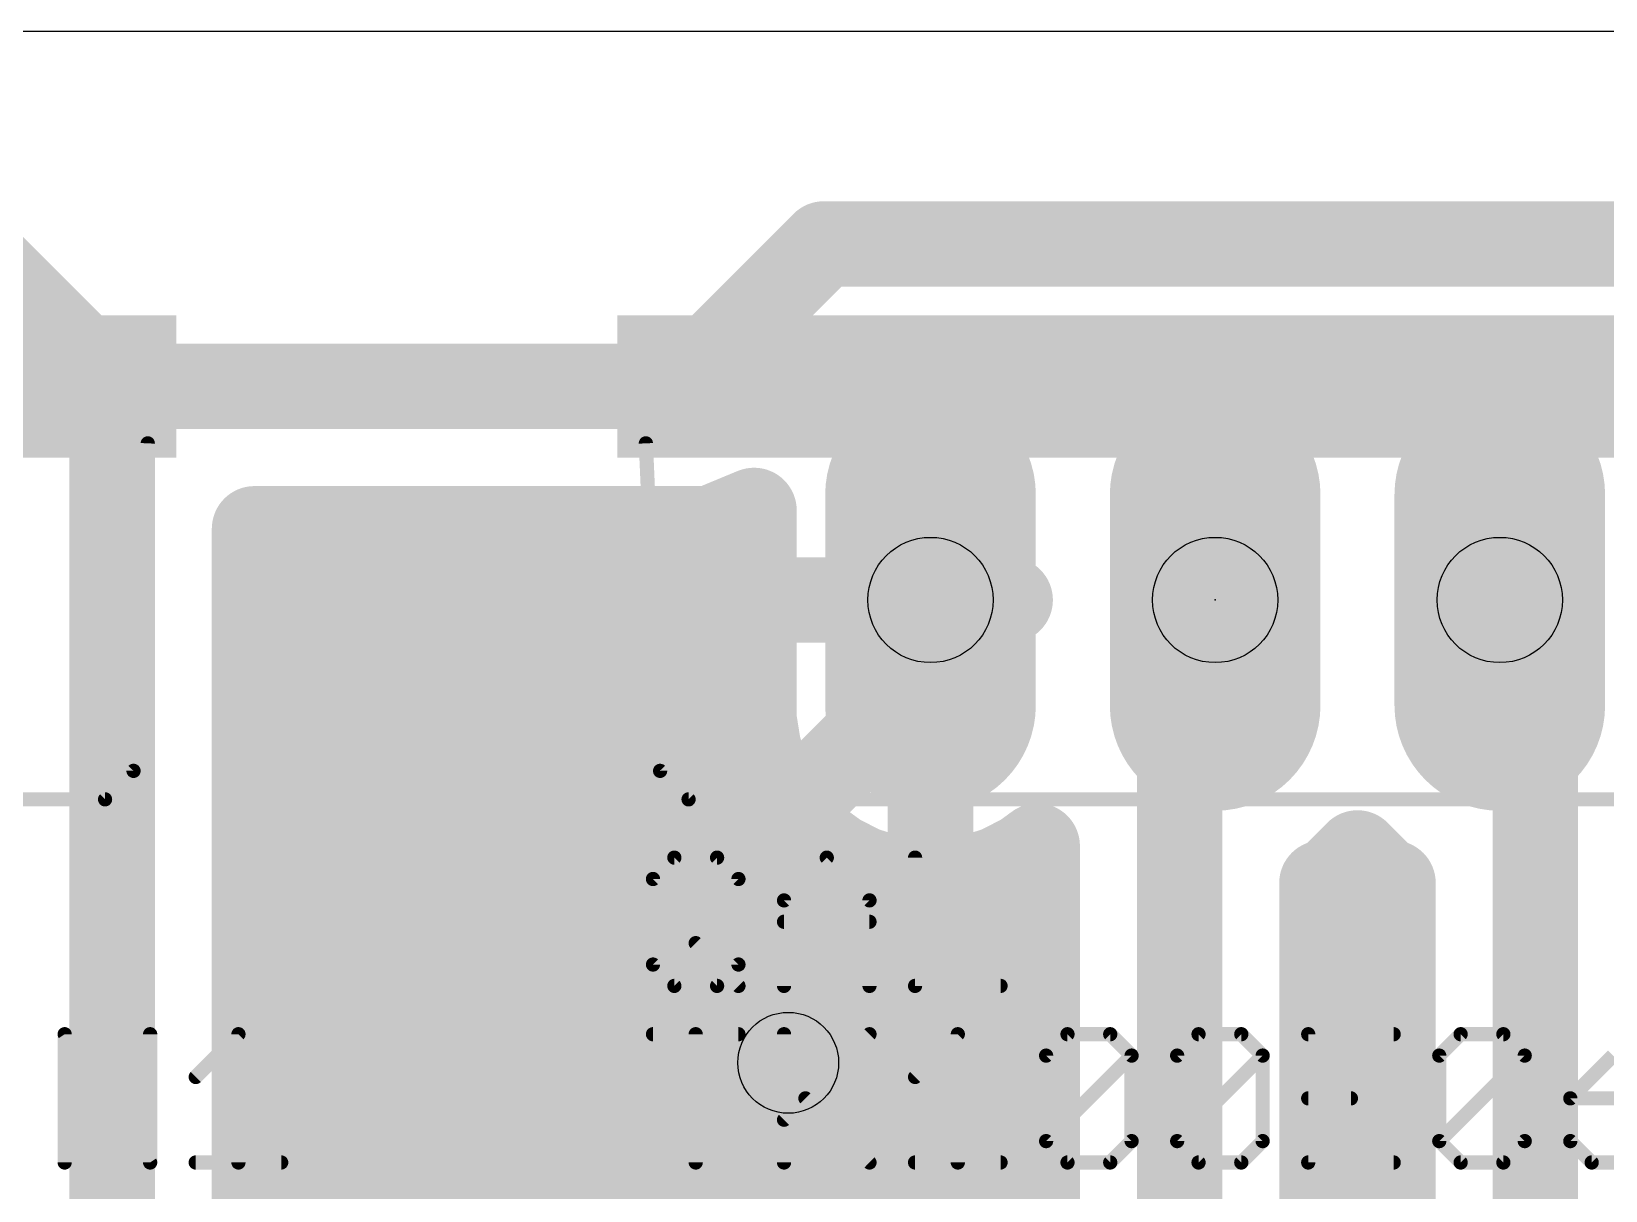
# Model space of a CAD drawing. Extents: x 0 to 88.9, y -10.5 to 54.6.
# Drawn here: x 12.61 to 26.66, y 44.26 to 54.6 of the extents above; entities that cross this region are included whole.
import ezdxf

# ---------------------------------------------------------------- set-up
doc = ezdxf.new("R2010")
doc.units = 0
for name, color, linetype in [('1', 22, 'CONTINUOUS'), ('16', 175, 'CONTINUOUS'), ('17', 82, 'CONTINUOUS'), ('18', 82, 'CONTINUOUS'), ('20', 7, 'CONTINUOUS'), ('21', 253, 'CONTINUOUS'), ('23', 7, 'CONTINUOUS'), ('25', 253, 'CONTINUOUS'), ('27', 253, 'CONTINUOUS'), ('44', 253, 'CONTINUOUS'), ('51', 253, 'CONTINUOUS')]:
    doc.layers.add(name, color=color, linetype=linetype)

# ---------------------------------------------------------------- blocks, each defined once
blk = doc.blocks.new('RECT')
blk.add_solid([(-0.5, -0.5), (0.5, -0.5), (-0.5, 0.5), (0.5, 0.5)])
blk = doc.blocks.new('LONGP100')
at = {"const_width": 1}
blk.add_lwpolyline([(-0.5, 0), (0.5, 0)], dxfattribs=at)
at = {"const_width": 0.5}
for points in [[(-0.5, 0.25, 1), (-0.5, -0.25)], [(0.5, -0.25, 1), (0.5, 0.25)]]:
    blk.add_lwpolyline(points, format="xyb", dxfattribs=at)
blk = doc.blocks.new('SQUAREV')
blk.add_solid([(-0.5, -0.5), (0.5, -0.5), (-0.5, 0.5), (0.5, 0.5)])

msp = doc.modelspace()

# ---------------------------------------------------------------- linework, layer by layer
at = {"layer": '1', "const_width": 0.762}
msp.add_lwpolyline([(19.3675, 33.9725), (19.3675, 45.4025)], dxfattribs=at)
at = {"layer": '1', "const_width": 0.381}
msp.add_lwpolyline([(19.558, 45.4025, 1), (19.177, 45.4025)], format="xyb", dxfattribs=at)
at = {"layer": '16', "const_width": 0.762}
for points in [[(13.335, 51.435), (12.065, 52.705)], [(19.685, 52.705), (18.415, 51.435)], [(36.83, 52.705), (19.685, 52.705)], [(13.335, 41.275), (13.335, 51.435)], [(18.415, 51.435), (13.335, 51.435)], [(18.6676, 50.165), (19.0627, 50.3287)], [(19.0627, 50.3287), (19.0627, 49.53)], [(18.9742, 50.292), (19.0627, 50.292)], [(14.605, 42.9149), (14.605, 50.165)], [(14.605, 50.165), (18.6676, 50.165)], [(14.605, 49.53), (20.6375, 49.53)], [(19.0627, 49.53), (20.6375, 49.53)], [(20.6375, 49.53), (19.0627, 49.53)], [(19.0627, 49.53), (19.0627, 48.4663)], [(19.3675, 47.625), (21.2725, 49.53)], [(20.6375, 49.53), (20.6375, 49.53)], [(20.6375, 49.53), (21.3487, 49.53)], [(21.3487, 49.53), (20.6375, 49.53)], [(20.6375, 49.53), (20.6375, 49.53)], [(20.6375, 47.0154), (20.6375, 49.53)], [(20.6375, 49.53), (20.6375, 49.53)], [(20.6375, 49.53), (20.6375, 47.0154)], [(20.6375, 49.53), (21.3487, 49.53)], [(21.2725, 49.53), (20.6375, 49.53)], [(21.3487, 49.53), (21.3487, 49.53)], [(22.86, 42.545), (22.86, 49.53)], [(22.86, 49.53), (23.1775, 49.53)], [(26.035, 49.53), (25.7175, 49.53)], [(26.035, 41.275), (26.035, 49.53)], [(14.605, 48.768), (19.0627, 48.768)], [(20.6375, 48.768), (20.6375, 48.768)], [(19.0627, 48.4663), (19.1015, 48.2214)], [(19.1015, 48.2214), (19.1781, 47.9857)], [(14.605, 48.006), (19.1715, 48.006)], [(19.1781, 47.9857), (19.2906, 47.7648)], [(20.6375, 48.006), (20.6375, 48.006)], [(19.2906, 47.7648), (19.4363, 47.5643)], [(19.3675, 45.4025), (19.3675, 47.625)], [(19.4363, 47.5643), (19.6116, 47.389)], [(19.6116, 47.389), (19.8121, 47.2433)], [(14.605, 47.244), (19.8112, 47.244)], [(19.8121, 47.2433), (20.033, 47.1308)], [(20.6375, 47.244), (20.6375, 47.244)], [(21.242, 47.1308), (21.4629, 47.2433)], [(21.4629, 47.2433), (21.59, 47.3357)], [(21.4638, 47.244), (21.59, 47.244)], [(21.59, 47.3357), (21.59, 43.1546)], [(24.2134, 47.0398), (24.4475, 47.2739)], [(24.4176, 47.244), (24.4774, 47.244)], [(24.4475, 47.2739), (24.6816, 47.0398)], [(20.033, 47.1308), (20.2687, 47.0542)], [(21.0063, 47.0542), (21.242, 47.1308)], [(20.2687, 47.0542), (20.5136, 47.0154)], [(20.5136, 47.0154), (20.6375, 47.0154)], [(20.6375, 47.0154), (20.7614, 47.0154)], [(20.7614, 47.0154), (21.0063, 47.0542)], [(24.13, 47.0053), (24.2134, 47.0398)], [(24.13, 42.2924), (24.13, 47.0053)], [(24.6816, 47.0398), (24.765, 47.0053)], [(24.765, 47.0053), (24.765, 41.0224)], [(14.605, 46.482), (21.59, 46.482)], [(24.13, 46.482), (24.765, 46.482)], [(14.605, 45.72), (21.59, 45.72)], [(24.13, 45.72), (24.765, 45.72)], [(14.605, 44.958), (21.59, 44.958)], [(24.13, 44.958), (24.765, 44.958)], [(14.605, 44.196), (21.59, 44.196)], [(24.13, 44.196), (24.765, 44.196)]]:
    msp.add_lwpolyline(points, dxfattribs=at)
at = {"layer": '16', "const_width": 0.381}
for points in [[(19.685, 52.8955, 1), (19.685, 52.5145)], [(19.8197, 52.5703, 1), (19.5503, 52.8397)], [(13.5255, 51.435, 1), (13.1445, 51.435)], [(13.335, 51.6255, 1), (13.335, 51.2445)], [(13.2003, 51.3003, 1), (13.4697, 51.5697)], [(18.2803, 51.5697, 1), (18.5497, 51.3003)], [(18.415, 51.2445, 1), (18.415, 51.6255)], [(19.2532, 50.3286, 1), (18.8722, 50.3287)], [(19.1356, 50.1527, 1), (18.9898, 50.5046)], [(18.9742, 50.4825, 1), (18.9742, 50.1015)], [(19.0627, 50.1015, 1), (19.0627, 50.4825)], [(14.7955, 50.165, 1), (14.4145, 50.165)], [(14.605, 50.3555, 1), (14.605, 49.9745)], [(18.5947, 50.341, 1), (18.7405, 49.989)], [(18.6676, 49.9745, 1), (18.6676, 50.3555)], [(14.605, 49.7205, 1), (14.605, 49.3395)], [(19.0627, 49.7205, 1), (19.0627, 49.3395)], [(19.0627, 49.7205, 1), (19.0627, 49.3395)], [(19.2532, 49.53, 1), (18.8722, 49.53)], [(20.828, 49.53, 1), (20.447, 49.53)], [(20.6375, 49.7205, 1), (20.6375, 49.3395)], [(20.6375, 49.7205, 1), (20.6375, 49.3395)], [(20.828, 49.53, 1), (20.447, 49.53)], [(20.828, 49.53, 1), (20.447, 49.53)], [(20.6375, 49.7205, 1), (20.6375, 49.3395)], [(20.828, 49.53, 1), (20.447, 49.53)], [(20.6375, 49.7205, 1), (20.6375, 49.3395)], [(20.6375, 49.7205, 1), (20.6375, 49.3395)], [(20.6375, 49.3395, 1), (20.6375, 49.7205)], [(20.6375, 49.3395, 1), (20.6375, 49.7205)], [(20.6375, 49.3395, 1), (20.6375, 49.7205)], [(20.6375, 49.3395, 1), (20.6375, 49.7205)], [(21.4072, 49.3953, 1), (21.1378, 49.6647)], [(21.5392, 49.53, 1), (21.1582, 49.53)], [(21.2725, 49.3395, 1), (21.2725, 49.7205)], [(21.3487, 49.3395, 1), (21.3487, 49.7205)], [(21.3487, 49.3395, 1), (21.3487, 49.7205)], [(21.3487, 49.3395, 1), (21.3487, 49.7205)], [(23.0505, 49.53, 1), (22.6695, 49.53)], [(22.86, 49.7205, 1), (22.86, 49.3395)], [(23.1775, 49.3395, 1), (23.1775, 49.7205)], [(25.7175, 49.7205, 1), (25.7175, 49.3395)], [(26.2255, 49.53, 1), (25.8445, 49.53)], [(26.035, 49.3395, 1), (26.035, 49.7205)], [(18.8722, 49.53, 1), (19.2532, 49.53)], [(20.447, 49.53, 1), (20.828, 49.53)], [(20.447, 49.53, 1), (20.828, 49.53)], [(21.1582, 49.53, 1), (21.5392, 49.53)], [(14.605, 48.9585, 1), (14.605, 48.5775)], [(19.0627, 48.5775, 1), (19.0627, 48.9585)], [(20.6375, 48.9585, 1), (20.6375, 48.5775)], [(20.6375, 48.5775, 1), (20.6375, 48.9585)], [(19.2509, 48.4961, 1), (18.8745, 48.4365)], [(18.8722, 48.4663, 1), (19.2532, 48.4663)], [(19.2827, 48.2803, 1), (18.9203, 48.1626)], [(14.605, 48.1965, 1), (14.605, 47.8155)], [(18.9133, 48.1916, 1), (19.2896, 48.2512)], [(19.3478, 48.0722, 1), (19.0083, 47.8992)], [(19.1715, 47.8155, 1), (19.1715, 48.1965)], [(20.6375, 48.1965, 1), (20.6375, 47.8155)], [(20.6375, 47.8155, 1), (20.6375, 48.1965)], [(18.9969, 47.9268, 1), (19.3593, 48.0446)], [(19.4447, 47.8768, 1), (19.1365, 47.6528)], [(19.1209, 47.6783, 1), (19.4603, 47.8513)], [(19.558, 47.625, 1), (19.177, 47.625)], [(19.2328, 47.7597, 1), (19.5022, 47.4903)], [(19.571, 47.699, 1), (19.3016, 47.4296)], [(19.2822, 47.4523, 1), (19.5904, 47.6763)], [(19.7236, 47.5431, 1), (19.4996, 47.2349)], [(14.605, 47.4345, 1), (14.605, 47.0535)], [(19.4769, 47.2543, 1), (19.7463, 47.5237)], [(19.8986, 47.413, 1), (19.7256, 47.0736)], [(19.8112, 47.0535, 1), (19.8112, 47.4345)], [(20.6375, 47.4345, 1), (20.6375, 47.0535)], [(20.6375, 47.0535, 1), (20.6375, 47.4345)], [(21.4638, 47.4345, 1), (21.4638, 47.0535)], [(21.5494, 47.0736, 1), (21.3764, 47.413)], [(21.7805, 47.3357, 1), (21.3995, 47.3357)], [(21.702, 47.1816, 1), (21.478, 47.4898)], [(21.59, 47.0535, 1), (21.59, 47.4345)], [(24.4176, 47.4345, 1), (24.4176, 47.0535)], [(24.5822, 47.4086, 1), (24.3128, 47.1392)], [(24.5822, 47.1392, 1), (24.3128, 47.4086)], [(24.4774, 47.0535, 1), (24.4774, 47.4345)], [(19.7001, 47.0892, 1), (19.9241, 47.3974)], [(20.0919, 47.312, 1), (19.9741, 46.9496)], [(19.9465, 46.961, 1), (20.1195, 47.3005)], [(21.1555, 47.3005, 1), (21.3285, 46.961)], [(21.3009, 46.9496, 1), (21.1831, 47.312)], [(21.3509, 47.3974, 1), (21.5749, 47.0892)], [(20.2985, 47.2423, 1), (20.2389, 46.866)], [(20.2099, 46.873, 1), (20.3276, 47.2354)], [(20.5136, 47.2059, 1), (20.5136, 46.8249)], [(20.6375, 47.2059, 1), (20.6375, 46.8249)], [(20.4838, 46.8272, 1), (20.5434, 47.2036)], [(20.7316, 47.2036, 1), (20.7912, 46.8272)], [(20.6375, 46.8249, 1), (20.6375, 47.2059)], [(20.7614, 46.8249, 1), (20.7614, 47.2059)], [(20.9474, 47.2354, 1), (21.0651, 46.873)], [(21.0361, 46.866, 1), (20.9765, 47.2423)], [(24.3205, 47.0053, 1), (23.9395, 47.0053)], [(24.0571, 47.1813, 1), (24.2029, 46.8293)], [(24.0787, 47.1745, 1), (24.3481, 46.9051)], [(24.2863, 46.8638, 1), (24.1405, 47.2158)], [(24.7545, 47.2158, 1), (24.6087, 46.8638)], [(24.5469, 46.9051, 1), (24.8163, 47.1745)], [(24.9555, 47.0053, 1), (24.5745, 47.0053)], [(24.6921, 46.8293, 1), (24.8379, 47.1813)], [(20.447, 47.0154, 1), (20.828, 47.0154)], [(20.447, 47.0154, 1), (20.828, 47.0154)], [(14.605, 46.6725, 1), (14.605, 46.2915)], [(21.59, 46.2915, 1), (21.59, 46.6725)], [(24.13, 46.6725, 1), (24.13, 46.2915)], [(24.765, 46.2915, 1), (24.765, 46.6725)], [(14.605, 45.9105, 1), (14.605, 45.5295)], [(21.59, 45.5295, 1), (21.59, 45.9105)], [(24.13, 45.9105, 1), (24.13, 45.5295)], [(24.765, 45.5295, 1), (24.765, 45.9105)], [(19.177, 45.4025, 1), (19.558, 45.4025)], [(14.605, 45.1485, 1), (14.605, 44.7675)], [(21.59, 44.7675, 1), (21.59, 45.1485)], [(24.13, 45.1485, 1), (24.13, 44.7675)], [(24.765, 44.7675, 1), (24.765, 45.1485)], [(14.605, 44.3865, 1), (14.605, 44.0055)], [(21.59, 44.0055, 1), (21.59, 44.3865)], [(24.13, 44.3865, 1), (24.13, 44.0055)], [(24.765, 44.0055, 1), (24.765, 44.3865)]]:
    msp.add_lwpolyline(points, format="xyb", dxfattribs=at)
at = {"layer": '20'}
msp.add_line((88.8875, 54.6), (0, 54.6), dxfattribs=at)
at = {"layer": '21', "const_width": 0.127}
for points in [[(13.6525, 50.927), (13.5255, 48.006)], [(18.2245, 48.006), (18.0975, 50.927)], [(13.2715, 47.752), (13.5255, 48.006)], [(18.2245, 48.006), (18.4785, 47.752)], [(13.2715, 47.752), (3.8735, 47.752)], [(27.8765, 47.752), (18.4785, 47.752)]]:
    msp.add_lwpolyline(points, dxfattribs=at)
at = {"layer": '21'}
for points, const_width in [([(13.6842, 50.9256, 1), (13.6208, 50.9284)], 0.0635), ([(18.1292, 50.9284, 1), (18.0658, 50.9256)], 0.0635), ([(18.6817, 48.1076, 1), (18.6817, 48.6156, 1), (18.6817, 48.1076)], 0.127), ([(13.4938, 48.0074, 1), (13.5572, 48.0046)], 0.0635), ([(13.548, 47.9835, 1), (13.503, 48.0285)], 0.0635), ([(18.247, 48.0285, 1), (18.202, 47.9835)], 0.0635), ([(18.1928, 48.0046, 1), (18.2562, 48.0074)], 0.0635), ([(13.249, 47.7745, 1), (13.294, 47.7295)], 0.0635), ([(13.2715, 47.7203, 1), (13.2715, 47.7838)], 0.0635), ([(18.4785, 47.7838, 1), (18.4785, 47.7203)], 0.0635), ([(18.456, 47.7295, 1), (18.501, 47.7745)], 0.0635)]:
    msp.add_lwpolyline(points, format="xyb", dxfattribs=dict(at, const_width=const_width))
at = {"layer": '23'}
msp.add_point((23.1775, 49.53), dxfattribs=at)
at = {"layer": '25', "const_width": 0.127}
for points in [[(18.161, 47.0416), (18.3517, 47.2323)], [(18.3517, 47.2323), (18.733, 47.2323)], [(18.733, 47.2323), (18.9237, 47.0416)], [(19.3304, 46.851), (19.7117, 47.2323)], [(19.7117, 47.2323), (20.093, 46.851)], [(20.4998, 47.2323), (20.4998, 46.0883)], [(18.161, 46.279), (18.161, 47.0416)], [(18.9237, 47.0416), (18.9237, 46.279)], [(19.3304, 46.0883), (19.3304, 46.851)], [(20.093, 46.851), (20.093, 46.0883)], [(19.3304, 46.6603), (20.093, 46.6603)], [(18.5423, 46.4696), (18.9237, 46.0883)], [(18.3517, 46.0883), (18.161, 46.279)], [(18.9237, 46.279), (18.733, 46.0883)], [(18.733, 46.0883), (18.3517, 46.0883)], [(20.4998, 46.0883), (21.2624, 46.0883)]]:
    msp.add_lwpolyline(points, dxfattribs=at)
at = {"layer": '25', "const_width": 0.0635}
for points in [[(18.3517, 47.264, 1), (18.3517, 47.2005)], [(18.3741, 47.2098, 1), (18.3292, 47.2547)], [(18.7554, 47.2547, 1), (18.7105, 47.2098)], [(18.733, 47.2005, 1), (18.733, 47.264)], [(19.7342, 47.2547, 1), (19.6893, 47.2098)], [(19.7342, 47.2098, 1), (19.6893, 47.2547)], [(20.5315, 47.2323, 1), (20.468, 47.2323)], [(18.1385, 47.0641, 1), (18.1835, 47.0192)], [(18.1928, 47.0416, 1), (18.1293, 47.0416)], [(18.9554, 47.0416, 1), (18.8919, 47.0416)], [(18.9012, 47.0192, 1), (18.9461, 47.0641)], [(19.3621, 46.851, 1), (19.2986, 46.851)], [(20.1248, 46.851, 1), (20.0613, 46.851)], [(19.3079, 46.8734, 1), (19.3528, 46.8285)], [(20.0706, 46.8285, 1), (20.1155, 46.8734)], [(19.3304, 46.692, 1), (19.3304, 46.6285)], [(20.093, 46.6285, 1), (20.093, 46.692)], [(18.5648, 46.4921, 1), (18.5199, 46.4472)], [(18.1835, 46.3014, 1), (18.1385, 46.2565)], [(18.1293, 46.279, 1), (18.1928, 46.279)], [(18.8919, 46.279, 1), (18.9554, 46.279)], [(18.9461, 46.2565, 1), (18.9012, 46.3014)], [(18.3517, 46.1201, 1), (18.3517, 46.0566)], [(18.3292, 46.0658, 1), (18.3741, 46.1108)], [(18.7105, 46.1108, 1), (18.7554, 46.0658)], [(18.733, 46.0566, 1), (18.733, 46.1201)], [(18.9012, 46.0658, 1), (18.9461, 46.1108)], [(19.2986, 46.0883, 1), (19.3621, 46.0883)], [(20.0613, 46.0883, 1), (20.1248, 46.0883)], [(20.468, 46.0883, 1), (20.5315, 46.0883)], [(20.4998, 46.1201, 1), (20.4998, 46.0566)], [(21.2624, 46.0566, 1), (21.2624, 46.1201)]]:
    msp.add_lwpolyline(points, format="xyb", dxfattribs=at)
at = {"layer": '27', "const_width": 0.0635}
for points in [[(12.9429, 45.6575, 1), (12.8794, 45.6575)], [(12.9376, 45.6751, 1), (12.8848, 45.6399)], [(13.7056, 45.6575, 1), (13.6421, 45.6575)], [(14.4936, 45.6575, 1), (14.4301, 45.6575)], [(14.4843, 45.635, 1), (14.4394, 45.6799)], [(18.161, 45.6892, 1), (18.161, 45.6257)], [(18.5741, 45.6575, 1), (18.5106, 45.6575)], [(18.9237, 45.6257, 1), (18.9237, 45.6892)], [(19.3621, 45.6575, 1), (19.2986, 45.6575)], [(20.1155, 45.635, 1), (20.0706, 45.6799)], [(20.9129, 45.6575, 1), (20.8494, 45.6575)], [(20.9036, 45.635, 1), (20.8587, 45.6799)], [(21.8599, 45.6892, 1), (21.8599, 45.6257)], [(21.8823, 45.635, 1), (21.8374, 45.6799)], [(22.2636, 45.6799, 1), (22.2187, 45.635)], [(22.2412, 45.6257, 1), (22.2412, 45.6892)], [(23.0293, 45.6892, 1), (23.0293, 45.6257)], [(23.0517, 45.635, 1), (23.0068, 45.6799)], [(23.433, 45.6799, 1), (23.3881, 45.635)], [(23.4106, 45.6257, 1), (23.4106, 45.6892)], [(24.0397, 45.6575, 1), (23.9762, 45.6575)], [(24.008, 45.6892, 1), (24.008, 45.6257)], [(24.7706, 45.6257, 1), (24.7706, 45.6892)], [(25.368, 45.6892, 1), (25.368, 45.6257)], [(25.3905, 45.635, 1), (25.3456, 45.6799)], [(25.7718, 45.6799, 1), (25.7269, 45.635)], [(25.7494, 45.6257, 1), (25.7494, 45.6892)], [(21.7009, 45.4668, 1), (21.6374, 45.4668)], [(21.6467, 45.4893, 1), (21.6916, 45.4444)], [(22.4636, 45.4668, 1), (22.4001, 45.4668)], [(22.4543, 45.4444, 1), (22.4094, 45.4893)], [(22.4094, 45.4444, 1), (22.4543, 45.4893)], [(22.8703, 45.4668, 1), (22.8068, 45.4668)], [(22.8161, 45.4893, 1), (22.861, 45.4444)], [(23.633, 45.4668, 1), (23.5695, 45.4668)], [(23.6237, 45.4444, 1), (23.5788, 45.4893)], [(23.5788, 45.4444, 1), (23.6237, 45.4893)], [(25.2091, 45.4668, 1), (25.1456, 45.4668)], [(25.1549, 45.4893, 1), (25.1998, 45.4444)], [(25.9718, 45.4668, 1), (25.9083, 45.4668)], [(25.9625, 45.4444, 1), (25.9176, 45.4893)], [(25.9176, 45.4444, 1), (25.9625, 45.4893)], [(14.0581, 45.2986, 1), (14.103, 45.2537)], [(20.4773, 45.2986, 1), (20.5222, 45.2537)], [(19.5435, 45.1079, 1), (19.4986, 45.063)], [(24.008, 45.1172, 1), (24.008, 45.0537)], [(24.3893, 45.0537, 1), (24.3893, 45.1172)], [(26.3785, 45.0855, 1), (26.315, 45.0855)], [(26.3468, 45.1172, 1), (26.3468, 45.0537)], [(26.3243, 45.1079, 1), (26.3692, 45.063)], [(19.3079, 44.9173, 1), (19.3528, 44.8724)], [(21.6916, 44.7266, 1), (21.6467, 44.6817)], [(21.6467, 44.7266, 1), (21.6916, 44.6817)], [(21.6374, 44.7042, 1), (21.7009, 44.7042)], [(22.4001, 44.7042, 1), (22.4636, 44.7042)], [(22.4543, 44.6817, 1), (22.4094, 44.7266)], [(22.8068, 44.7042, 1), (22.8703, 44.7042)], [(22.861, 44.7266, 1), (22.8161, 44.6817)], [(22.8161, 44.7266, 1), (22.861, 44.6817)], [(23.5695, 44.7042, 1), (23.633, 44.7042)], [(23.6237, 44.6817, 1), (23.5788, 44.7266)], [(25.1998, 44.7266, 1), (25.1549, 44.6817)], [(25.1549, 44.7266, 1), (25.1998, 44.6817)], [(25.1456, 44.7042, 1), (25.2091, 44.7042)], [(25.9083, 44.7042, 1), (25.9718, 44.7042)], [(25.9625, 44.6817, 1), (25.9176, 44.7266)], [(26.3692, 44.7266, 1), (26.3243, 44.6817)], [(26.315, 44.7042, 1), (26.3785, 44.7042)], [(12.8794, 44.5135, 1), (12.9429, 44.5135)], [(13.6421, 44.5135, 1), (13.7056, 44.5135)], [(13.6474, 44.4959, 1), (13.7002, 44.5311)], [(14.0806, 44.5453, 1), (14.0806, 44.4817)], [(14.4301, 44.5135, 1), (14.4936, 44.5135)], [(14.8432, 44.4817, 1), (14.8432, 44.5453)], [(18.5106, 44.5135, 1), (18.5741, 44.5135)], [(19.2986, 44.5135, 1), (19.3621, 44.5135)], [(20.0706, 44.491, 1), (20.1155, 44.536)], [(20.4998, 44.5453, 1), (20.4998, 44.4817)], [(20.8494, 44.5135, 1), (20.9129, 44.5135)], [(21.2624, 44.4817, 1), (21.2624, 44.5453)], [(21.8599, 44.5453, 1), (21.8599, 44.4817)], [(21.8374, 44.491, 1), (21.8823, 44.536)], [(22.2187, 44.536, 1), (22.2636, 44.491)], [(22.2412, 44.4817, 1), (22.2412, 44.5453)], [(23.0293, 44.5453, 1), (23.0293, 44.4817)], [(23.0068, 44.491, 1), (23.0517, 44.536)], [(23.3881, 44.536, 1), (23.433, 44.491)], [(23.4106, 44.4817, 1), (23.4106, 44.5453)], [(24.008, 44.5453, 1), (24.008, 44.4817)], [(23.9762, 44.5135, 1), (24.0397, 44.5135)], [(24.7706, 44.4817, 1), (24.7706, 44.5453)], [(25.368, 44.5453, 1), (25.368, 44.4817)], [(25.3456, 44.491, 1), (25.3905, 44.536)], [(25.7269, 44.536, 1), (25.7718, 44.491)], [(25.7494, 44.4817, 1), (25.7494, 44.5453)], [(26.5374, 44.5453, 1), (26.5374, 44.4817)], [(26.515, 44.491, 1), (26.5599, 44.536)]]:
    msp.add_lwpolyline(points, format="xyb", dxfattribs=at)
at = {"layer": '27', "const_width": 0.127}
for points in [[(12.9112, 44.5135), (12.9112, 45.6575)], [(12.9112, 45.6575), (13.6738, 44.5135)], [(13.6738, 44.5135), (13.6738, 45.6575)], [(14.0806, 45.2762), (14.4619, 45.6575)], [(14.4619, 45.6575), (14.4619, 44.5135)], [(18.161, 45.6575), (18.9237, 45.6575)], [(18.5423, 44.5135), (18.5423, 45.6575)], [(19.3304, 45.6575), (19.3304, 44.5135)], [(19.3304, 44.8948), (20.093, 45.6575)], [(20.4998, 45.2762), (20.8811, 45.6575)], [(20.8811, 45.6575), (20.8811, 44.5135)], [(21.6692, 45.4668), (21.8599, 45.6575)], [(21.8599, 45.6575), (22.2412, 45.6575)], [(22.2412, 45.6575), (22.4318, 45.4668)], [(22.8386, 45.4668), (23.0293, 45.6575)], [(23.0293, 45.6575), (23.4106, 45.6575)], [(23.4106, 45.6575), (23.6012, 45.4668)], [(24.7706, 45.6575), (24.008, 45.6575)], [(24.008, 45.6575), (24.008, 44.5135)], [(25.1774, 45.4668), (25.368, 45.6575)], [(25.368, 45.6575), (25.7494, 45.6575)], [(25.7494, 45.6575), (25.94, 45.4668)], [(21.6692, 44.7042), (21.6692, 45.4668)], [(21.6692, 44.7042), (22.4318, 45.4668)], [(22.4318, 45.4668), (22.4318, 44.7042)], [(22.8386, 44.7042), (22.8386, 45.4668)], [(22.8386, 44.7042), (23.6012, 45.4668)], [(23.6012, 45.4668), (23.6012, 44.7042)], [(25.1774, 44.7042), (25.1774, 45.4668)], [(25.1774, 44.7042), (25.94, 45.4668)], [(25.94, 45.4668), (25.94, 44.7042)], [(26.7281, 45.4668), (26.3468, 45.0855)], [(19.5211, 45.0855), (20.093, 44.5135)], [(24.008, 45.0855), (24.3893, 45.0855)], [(26.3468, 45.0855), (26.3468, 44.7042)], [(26.9188, 45.0855), (26.3468, 45.0855)], [(21.8599, 44.5135), (21.6692, 44.7042)], [(22.4318, 44.7042), (22.2412, 44.5135)], [(23.0293, 44.5135), (22.8386, 44.7042)], [(23.6012, 44.7042), (23.4106, 44.5135)], [(25.368, 44.5135), (25.1774, 44.7042)], [(25.94, 44.7042), (25.7494, 44.5135)], [(26.3468, 44.7042), (26.5374, 44.5135)], [(14.0806, 44.5135), (14.8432, 44.5135)], [(20.4998, 44.5135), (21.2624, 44.5135)], [(22.2412, 44.5135), (21.8599, 44.5135)], [(23.4106, 44.5135), (23.0293, 44.5135)], [(24.008, 44.5135), (24.7706, 44.5135)], [(25.7494, 44.5135), (25.368, 44.5135)], [(26.5374, 44.5135), (26.9188, 44.5135)]]:
    msp.add_lwpolyline(points, dxfattribs=at)
at = {"layer": '44'}
for centre, radius in [((20.6375, 49.53), 0.5588), ((23.1775, 49.53), 0.5588), ((25.7175, 49.53), 0.5588), ((19.3675, 45.4025), 0.45)]:
    msp.add_circle(centre, radius, dxfattribs=at)

# ---------------------------------------------------------------- block references
at = {"layer": '17', "xscale": 1.8796, "yscale": 1.8796, "rotation": 90}
for p in [(20.6375, 49.53), (20.6375, 49.53), (23.1775, 49.53), (23.1775, 49.53), (25.7175, 49.53), (25.7175, 49.53)]:
    msp.add_blockref('LONGP100', p, dxfattribs=at)
at = {"layer": '18', "xscale": 1.4224, "yscale": 1.4224}
msp.add_blockref('SQUAREV', (19.3675, 45.4025), dxfattribs=at)
msp.add_blockref('SQUAREV', (19.3675, 45.4025), dxfattribs=at)
at = {"layer": '21'}
for p, xscale, yscale in [((8.5725, 51.689), 10.668, 0.762), ((23.1775, 51.689), 10.668, 0.762), ((12.954, 51.054), 1.905, 0.508), ((18.796, 51.054), 1.905, 0.508), ((21.9075, 51.054), 0.762, 0.508), ((24.4475, 51.054), 0.762, 0.508), ((27.559, 51.054), 1.905, 0.508)]:
    msp.add_blockref('RECT', p, dxfattribs=dict(at, xscale=xscale, yscale=yscale))
at = {"layer": '51', "xscale": 1.778, "yscale": 0.508}
for p in [(20.6375, 51.054), (23.1775, 51.054), (25.7175, 51.054)]:
    msp.add_blockref('RECT', p, dxfattribs=at)

doc.saveas('drawing.dxf')
